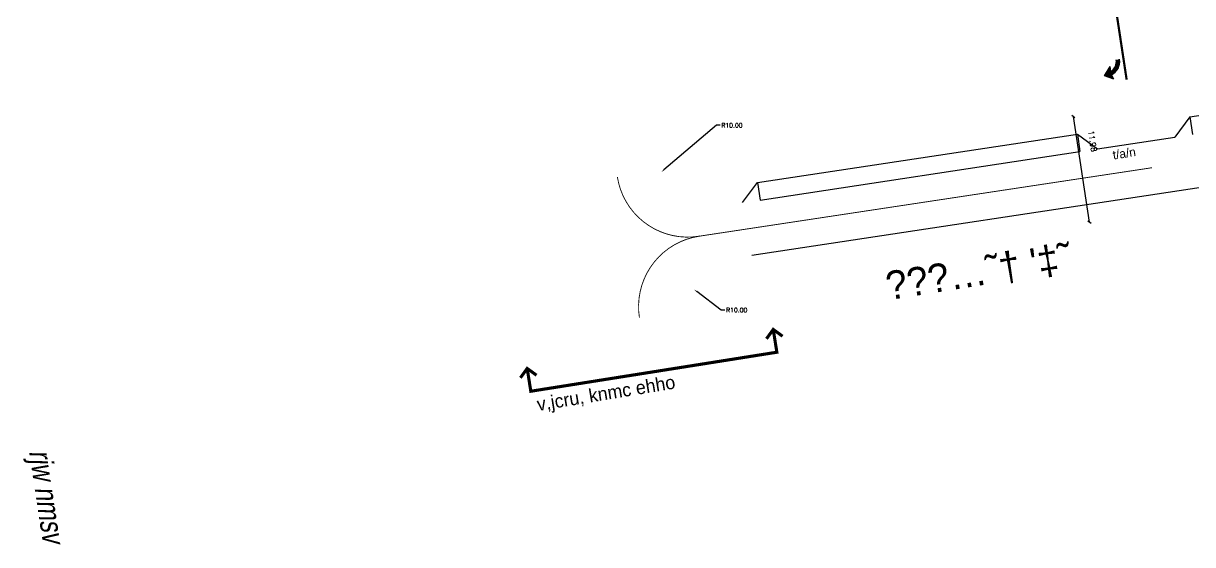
# Model space of a CAD drawing. Extents: x 183304 to 184528, y 666784 to 667526.
# Drawn here: x 183627.4 to 183758.9, y 666893.4 to 666952 of the extents above; entities that cross this region are included whole.
import ezdxf
from ezdxf.enums import TextEntityAlignment as Align

# ---------------------------------------------------------------- set-up
doc = ezdxf.new("R2010")
doc.units = 0
doc.linetypes.add('1-1', pattern=[2, 1, -1])
for name, color, linetype in [('D-D13', 7, 'Continuous'), ('D-Dim', 7, 'Continuous'), ('d-gova', 152, 'Continuous'), ('d-han', 115, 'Continuous'), ('D-MIS', 2, 'Continuous'), ('D-Nativ', 7, '1-1'), ('D-Road', 7, 'Continuous'), ('D-TEXT', 7, 'Continuous'), ('stxt', 7, 'Continuous')]:
    doc.layers.add(name, color=color, linetype=linetype)
doc.styles.add('m', font='mirym.shx')
doc.styles.add('mir', font='miryl')
doc.styles.add('MIR2', font='mirym.shx', dxfattribs={"width": 0.8, "oblique": 10})
doc.styles.add('mvt-hebtxt', font='mvt-oron')
doc.styles.add('mvt_hebtxt', font='mvt-oronm')
doc.styles.add('r', font='romand')
doc.dimstyles.new('RAD', dxfattribs={"dimtxt": 0.5, "dimasz": 0.4, "dimexe": 0.1, "dimexo": 0, "dimgap": 0.1, "dimtad": 1, "dimtih": 1, "dimtoh": 1, "dimzin": 0, "dimdsep": 46, "dimtxsty": 'r', "dimcen": 0.1, "dimdle": 0.3, "dimadec": 0, "dimazin": 0, "dimtfac": 0.466667, "dimtofl": 0, "dimtmove": 1, "dimatfit": 3, "dimfxl": 1, "dimtolj": 1, "dimtzin": 0, "dimarcsym": 0})
doc.dimstyles.new('tik', dxfattribs={"dimscale": 1.25, "dimtxt": 0.5, "dimasz": 0.25, "dimexe": 0, "dimexo": 0, "dimgap": 0.09, "dimtad": 1, "dimzin": 0, "dimdsep": 46, "dimtxsty": 'r', "dimblk1": 'OBLIQUE', "dimblk2": 'OBLIQUE', "dimsah": 1, "dimcen": 0.09, "dimse1": 1, "dimse2": 1, "dimclrd": 256, "dimclrt": 256, "dimadec": 0, "dimazin": 0, "dimtfac": 1, "dimtix": 1, "dimtmove": 2, "dimatfit": 3, "dimldrblk": 'OBLIQUE', "dimfxl": 1, "dimtolj": 1, "dimtzin": 0, "dimarcsym": 0})

# ---------------------------------------------------------------- blocks, each defined once
blk = doc.blocks.new('TXT1')
at = {"layer": 'stxt', "style": 'mvt-hebtxt'}
blk.add_attdef('333', (-8.25, -0.75), '', height=4.5, dxfattribs=at)
blk = doc.blocks.new('_Oblique')
at = {"color": 0, "linetype": 'ByBlock', "lineweight": -2}
blk.add_line((-0.5, -0.5), (0.5, 0.5), dxfattribs=at)
blk = doc.blocks.new('*D497')
at = {"layer": 'D-Dim', "lineweight": -2, "transparency": 16777216}
blk.add_line((183747.27, 666929.66), (183745.47, 666941.51), dxfattribs=at)
at = {"layer": 'DEFPOINTS', "color": 0, "transparency": 16777216}
for p in [(183745.07, 666941.45), (183745.47, 666941.51), (183746.87, 666929.6)]:
    blk.add_point(p, dxfattribs=at)
at = {"layer": 'D-Dim', "lineweight": -2, "transparency": 16777216, "xscale": 0.3125, "yscale": 0.3125, "zscale": 0.3125}
for p, rotation in [((183745.47, 666941.51), 98.62950770127682), ((183747.27, 666929.66), 278.6295077012769)]:
    blk.add_blockref('_Oblique', p, dxfattribs=dict(at, rotation=rotation))
at = {"layer": 'D-Dim', "transparency": 16777216, "insert": (183747.62, 666938.75), "char_height": 0.625, "attachment_point": 5, "rotation": 278.6295, "style": 'r'}
blk.add_mtext('\\A1;11.98', dxfattribs=at)
blk = doc.blocks.new('*D503')
at = {"layer": 'D-Dim', "color": 0, "lineweight": -2, "transparency": 16777216}
for p, q in [((183705.87, 666919.77), (183703.14, 666921.84)), ((183706.27, 666919.77), (183705.87, 666919.77))]:
    blk.add_line(p, q, dxfattribs=at)
at = {"layer": 'D-Dim', "color": 0, "transparency": 16777216}
blk.add_solid([(183703.18, 666921.89), (183703.1, 666921.79), (183702.82, 666922.08)], dxfattribs=at)
at = {"layer": 'DEFPOINTS', "color": 0, "transparency": 16777216}
for p in [(183702.82, 666922.08), (183710.79, 666916.04)]:
    blk.add_point(p, dxfattribs=at)
at = {"layer": 'D-Dim', "color": 0, "transparency": 16777216, "insert": (183707.61, 666919.77), "char_height": 0.5, "attachment_point": 5, "style": 'r'}
blk.add_mtext('\\A1;R10.00', dxfattribs=at)
blk = doc.blocks.new('*D504')
at = {"layer": 'D-Dim', "color": 0, "lineweight": -2, "transparency": 16777216}
for p, q in [((183705.34, 666940.53), (183699.43, 666935.53)), ((183705.74, 666940.53), (183705.34, 666940.53))]:
    blk.add_line(p, q, dxfattribs=at)
at = {"layer": 'D-Dim', "color": 0, "transparency": 16777216}
blk.add_solid([(183699.39, 666935.58), (183699.47, 666935.48), (183699.13, 666935.27)], dxfattribs=at)
at = {"layer": 'DEFPOINTS', "color": 0, "transparency": 16777216}
for p in [(183706.76, 666941.73), (183699.13, 666935.27)]:
    blk.add_point(p, dxfattribs=at)
at = {"layer": 'D-Dim', "color": 0, "transparency": 16777216, "insert": (183707.08, 666940.53), "char_height": 0.5, "attachment_point": 5, "style": 'r'}
blk.add_mtext('\\A1;R10.00', dxfattribs=at)
blk = doc.blocks.new('DD-13RR')
at = {"layer": 'D-D13'}
for p, q in [((0, 0), (0.2, -0.52)), ((0, 0), (1, -0.53)), ((1, -0.53), (0.2, -1.45)), ((0.2, -0.9), (0.2, -1.45))]:
    blk.add_line(p, q, dxfattribs=at)
for centre, radius, start in [((0.68, -2.1), 1.65, 106.731), ((0.7, -2.1), 1.3, 112.6199)]:
    blk.add_arc(centre, radius, start, 180, dxfattribs=at)
for points in [[(0.2, -0.52), (0, 0), (1, -0.53)], [(-0.81, -1.37), (-0.43, -1.46), (-0.73, -1.24)], [(-0.73, -1.24), (-0.36, -1.34), (-0.62, -1.08)], [(-0.43, -1.46), (-0.73, -1.24), (-0.36, -1.34)], [(-0.62, -1.08), (-0.27, -1.24), (-0.51, -0.95)], [(-0.36, -1.34), (-0.62, -1.08), (-0.27, -1.24)], [(-0.51, -0.95), (-0.16, -1.13), (-0.36, -0.81)], [(-0.27, -1.24), (-0.51, -0.95), (-0.16, -1.13)], [(-0.36, -0.81), (-0.07, -1.05), (-0.24, -0.73)], [(-0.16, -1.13), (-0.36, -0.81), (-0.07, -1.05)], [(-0.24, -0.73), (0.02, -0.99), (-0.12, -0.65)], [(-0.07, -1.05), (-0.24, -0.73), (0.02, -0.99)], [(-0.12, -0.65), (0.13, -0.93), (0.04, -0.58)], [(0.02, -0.99), (-0.12, -0.65), (0.13, -0.93)], [(0.04, -0.58), (0.2, -0.9), (0.12, -0.55)], [(0.13, -0.93), (0.04, -0.58), (0.2, -0.9)], [(0.12, -0.55), (0.2, -0.9), (0.2, -0.52)], [(0.2, -0.9), (1, -0.53), (0.2, -0.52)], [(0.2, -0.9), (0.2, -1.45), (1, -0.53)], [(-0.97, -1.96), (-0.58, -1.9), (-0.95, -1.84)], [(-0.6, -2), (-0.97, -1.96), (-0.58, -1.9)], [(-0.97, -2.1), (-0.6, -2), (-0.97, -1.96)], [(-0.6, -2.1), (-0.97, -2.1), (-0.6, -2)], [(-0.95, -1.84), (-0.57, -1.81), (-0.93, -1.74)], [(-0.58, -1.9), (-0.95, -1.84), (-0.57, -1.81)], [(-0.93, -1.74), (-0.54, -1.71), (-0.91, -1.63)], [(-0.57, -1.81), (-0.93, -1.74), (-0.54, -1.71)], [(-0.91, -1.63), (-0.54, -1.71), (-0.86, -1.49)], [(-0.86, -1.49), (-0.49, -1.58), (-0.81, -1.37)], [(-0.54, -1.71), (-0.86, -1.49), (-0.49, -1.58)], [(-0.49, -1.58), (-0.81, -1.37), (-0.43, -1.46)]]:
    blk.add_solid(points, dxfattribs=at)

msp = doc.modelspace()

# ---------------------------------------------------------------- linework, layer by layer
at = {"layer": 'D-Dim', "const_width": 0.35}
for points in [[(183684.058, 666913.202), (183684.464, 666910.643), (183712.127, 666915.029), (183711.721, 666917.588)], [(183712.769, 666916.826), (183711.721, 666917.588), (183710.96, 666916.539)], [(183685.106, 666912.441), (183684.058, 666913.202), (183683.297, 666912.154)]]:
    msp.add_lwpolyline(points, dxfattribs=at)
at = {"layer": 'd-gova', "const_width": 0.25, "flags": 128}
msp.add_lwpolyline([(183751.455, 666945.658), (183748.483, 666965.234)], dxfattribs=at)
at = {"layer": 'd-han'}
for p, q in [((183758.572, 666941.474), (183758.872, 666939.49)), ((183745.911, 666939.552), (183746.21, 666937.575)), ((183710.236, 666932.137), (183746.21, 666937.576)), ((183709.937, 666934.111), (183710.236, 666932.137))]:
    msp.add_line(p, q, dxfattribs=at)
at = {"layer": 'D-Nativ'}
msp.add_line((183703.383, 666928.067), (183703.339, 666928.061), dxfattribs=at)
at = {"layer": 'D-Nativ', "const_width": 0.1, "flags": 128}
for points in [[(183696.676, 666918.918, -0.4158321), (183703.383, 666928.067), (183754.316, 666935.767)], [(183694.197, 666934.724, 0.4142136), (183703.339, 666928.061)]]:
    msp.add_lwpolyline(points, format="xyb", dxfattribs=at)
at = {"layer": 'D-Road'}
for p, q in [((183758.573, 666941.468), (183826.521, 666951.747)), ((183758.572, 666941.474), (183756.887, 666939.19)), ((183709.937, 666934.111), (183745.911, 666939.553)), ((183745.911, 666939.552), (183748.186, 666937.875)), ((183748.186, 666937.875), (183756.887, 666939.19)), ((183708.262, 666931.839), (183709.937, 666934.111)), ((183709.329, 666925.932), (183766.143, 666934.521))]:
    msp.add_line(p, q, dxfattribs=at)

# ---------------------------------------------------------------- block references
at = {"layer": 'D-Nativ', "rotation": 188.6332472415614}
msp.add_blockref('DD-13RR', (183750.015, 666945.731), dxfattribs=at)
at = {"layer": 'stxt'}
ref = msp.add_blockref('TXT1', (183741.747, 666940.888), dxfattribs=dict(at, xscale=0.4, yscale=0.4, zscale=0.4, rotation=9.221008003602218))
ref.add_attrib('333', "\x8c\x81\x81…˜† '‡˜", (183724.664, 666920.872), dxfattribs={"layer": '0', "height": 3.2, "rotation": 9.11026, "style": 'mvt_hebtxt'})

# ---------------------------------------------------------------- texts
at = {"layer": 'D-Dim', "style": 'mir'}
msp.add_text('t/a/n', height=1, rotation=8.99473, dxfattribs=at).set_placement((183752.592, 666936.793), align=Align.BOTTOM_RIGHT)
at = {"layer": 'D-MIS', "style": 'm'}
msp.add_text('v,jcru, knmc ehho', height=1.5, rotation=9.35707, dxfattribs=at).set_placement((183700.865, 666910.525), align=Align.BOTTOM_RIGHT)
at = {"layer": 'D-TEXT', "style": 'MIR2', "oblique": 10, "width": 0.8}
msp.add_text('rjw nmsv', height=2.5, rotation=278.6168, dxfattribs=at).set_placement((183628.046, 666903.875))

# ---------------------------------------------------------------- dimensions: what is measured, and where the dimension line sits
at = {"layer": 'D-Dim'}
for center, mpoint, picture, middle in [((183706.764, 666941.726), (183699.126, 666935.271), '*D504', (183705.343, 666940.525)), ((183710.792, 666916.04), (183702.822, 666922.08), '*D503', (183705.874, 666919.767))]:
    dim = msp.add_radius_dim(center=center, mpoint=mpoint, dimstyle='RAD', dxfattribs=at)
    dim.commit()
    dim.dimension.update_dxf_attribs({"geometry": picture, "text_midpoint": middle, "dimtype": 164})
dim = msp.add_linear_dim(base=(183745.47, 666941.507), p1=(183746.873, 666929.6), p2=(183745.075, 666941.447), angle=98.62951, dimstyle='tik', dxfattribs=at)
dim.commit()
dim.dimension.update_dxf_attribs({"geometry": '*D497', "text_midpoint": (183747.623, 666938.749), "dimtype": 161})

doc.saveas('drawing.dxf')
